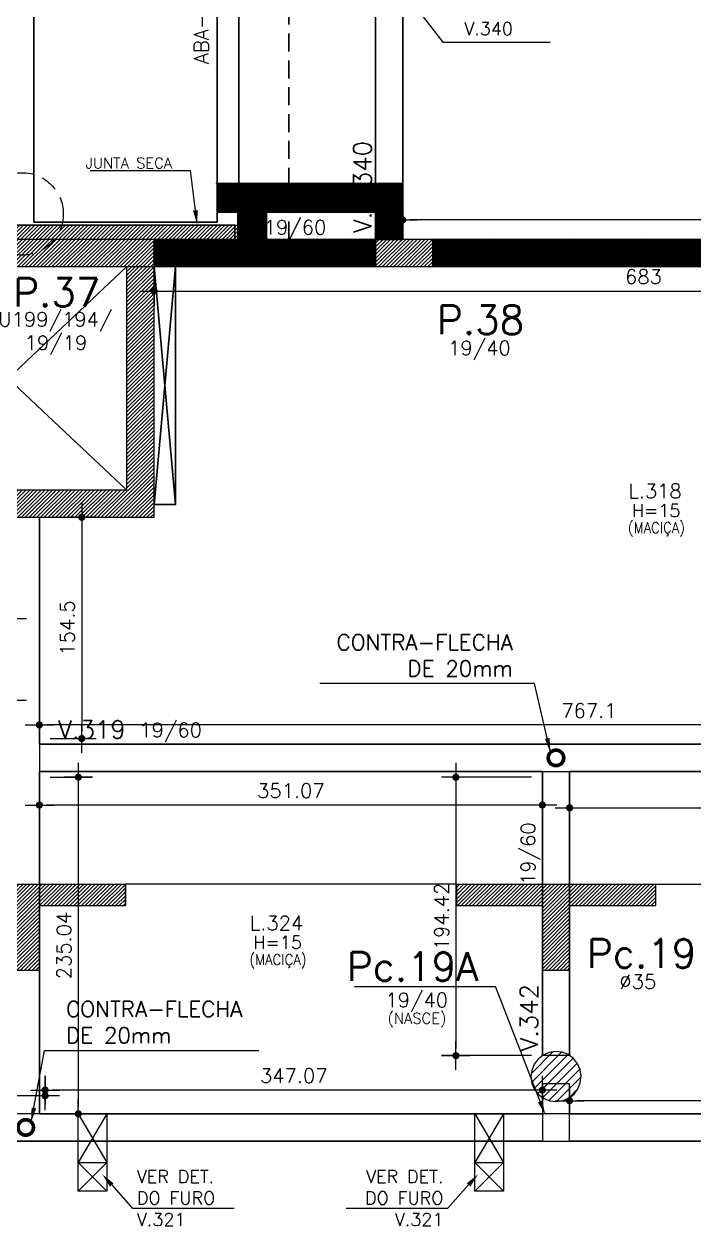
# Model space of a CAD drawing. Header units: inches. Extents: x 0 to 5940, y 0 to 4205.
# Drawn here: x 2928 to 3396, y 1115 to 1955 of the extents above; entities that cross this region are included whole.
import ezdxf

# ---------------------------------------------------------------- set-up
doc = ezdxf.new("R2010")
doc.units = ezdxf.units.IN
doc.header["$LTSCALE"] = 50
doc.header["$MEASUREMENT"] = 0
doc.linetypes.add('HIDDEN', pattern=[0.375, 0.25, -0.125])
doc.layers.get('0').update_dxf_attribs({"color": 1})
for name, color, linetype in [('___HIDRAULICA', 30, 'Continuous'), ('CONTRA-FLECHA', 152, 'Continuous'), ('CORTE-FORMA', 1, 'Continuous'), ('COTA', 6, 'Continuous'), ('FO-HACHURA_PILAR-CONT', 252, 'Continuous'), ('FO-HACHURA_PILAR-MORRE', 252, 'Continuous'), ('FO-TEXTO-LAJES', 152, 'Continuous'), ('FO-TEXTO-VIGAS', 3, 'Continuous'), ('P-C', 1, 'Continuous'), ('P-M', 7, 'Continuous'), ('P-N', 5, 'Continuous'), ('PAREDE', 191, 'Continuous'), ('SETAS', 8, 'Continuous'), ('TEXTO', 3, 'Continuous')]:
    doc.layers.add(name, color=color, linetype=linetype)
for name, color, linetype, lineweight in [('FO-Textos dos pilares', 3, 'Continuous', 20), ('FO-Vigas', 2, 'Continuous', 30), ('SEM LAJE', 8, 'Continuous', 30)]:
    doc.layers.add(name, color=color, linetype=linetype, lineweight=lineweight)
doc.styles.add('ROMANS', font='romans.shx')
doc.dimstyles.new('COTA_50', dxfattribs={"dimscale": 5, "dimtxt": 2, "dimasz": 1, "dimexe": 2, "dimexo": 1.5, "dimgap": 1, "dimtad": 1, "dimzin": 12, "dimdsep": 46, "dimtxsty": 'ROMANS', "dimblk1": 'COTA', "dimblk2": 'COTA', "dimsah": 1, "dimcen": -4, "dimdle": 1.5, "dimclrd": 6, "dimclre": 6, "dimclrt": 3, "dimadec": 0, "dimazin": 0, "dimtfac": 1, "dimtofl": 0, "dimtmove": 0, "dimatfit": 3, "dimldrblk": 'COTA', "dimfxl": 1, "dimtolj": 1, "dimtzin": 12, "dimarcsym": 0})
doc.dimstyles.new('NOTA', dxfattribs={"dimscale": 5, "dimtxt": 2, "dimasz": 2, "dimexe": 1.5, "dimexo": 2, "dimgap": 1, "dimtad": 1, "dimdec": 1, "dimzin": 12, "dimdsep": 46, "dimtxsty": 'ROMANS', "dimcen": 0.09, "dimclrd": 8, "dimclre": 8, "dimclrt": 3, "dimadec": 0, "dimazin": 0, "dimtfac": 1, "dimtdec": 1, "dimtofl": 0, "dimtmove": 0, "dimatfit": 3, "dimfxl": 1, "dimtolj": 1, "dimtzin": 12, "dimarcsym": 0})
pattern_1 = [(45, (-10708.8234, 9121.8574), (-1.32582521, 1.32582521), [])]

# ---------------------------------------------------------------- blocks, each defined once
blk = doc.blocks.new('COTA')
at = {"layer": 'COTA'}
for p, q in [((0, -2), (0, 2)), ((2, 0), (-2, 0))]:
    blk.add_line(p, q, dxfattribs=at)
at = {"layer": 'COTA', "const_width": 0.5}
blk.add_lwpolyline([(-0.25, 0, 1), (0.25, 0, 1)], format="xyb", close=True, dxfattribs=at)
blk = doc.blocks.new('*D392')
at = {"color": 6, "lineweight": -2, "transparency": 16777216}
for p, q in [((3019.02, 1777.71), (3019.02, 1758.14)), ((3702.02, 1777.71), (3702.02, 1758.14)), ((3024.02, 1768.14), (3697.02, 1768.14))]:
    blk.add_line(p, q, dxfattribs=at)
at = {"layer": 'Defpoints', "color": 0, "transparency": 16777216}
for p in [(3019.02, 1785.21), (3702.02, 1785.21), (3702.02, 1768.14)]:
    blk.add_point(p, dxfattribs=at)
at = {"color": 6, "lineweight": -2, "transparency": 16777216, "xscale": 5, "yscale": 5, "zscale": 5, "rotation": 180}
blk.add_blockref('COTA', (3019.02, 1768.14), dxfattribs=at)
at = {"color": 6, "lineweight": -2, "transparency": 16777216, "xscale": 5, "yscale": 5, "zscale": 5}
blk.add_blockref('COTA', (3702.02, 1768.14), dxfattribs=at)
at = {"color": 3, "transparency": 16777216, "insert": (3360.52, 1778.14), "char_height": 10, "attachment_point": 5, "style": 'ROMANS'}
blk.add_mtext('\\A1;683', dxfattribs=at)
blk = doc.blocks.new('*D394')
at = {"color": 6, "lineweight": -2, "transparency": 16777216}
for p, q in [((3192.52, 1811.71), (3192.52, 1827.95)), ((3898.49, 1811.71), (3898.49, 1827.95)), ((3893.49, 1817.95), (3197.52, 1817.95))]:
    blk.add_line(p, q, dxfattribs=at)
at = {"layer": 'Defpoints', "color": 0, "transparency": 16777216}
for p in [(3192.52, 1817.95), (3192.52, 1804.21), (3898.49, 1804.21)]:
    blk.add_point(p, dxfattribs=at)
at = {"color": 6, "lineweight": -2, "transparency": 16777216, "xscale": 5, "yscale": 5, "zscale": 5, "rotation": 180}
blk.add_blockref('COTA', (3192.52, 1817.95), dxfattribs=at)
at = {"color": 6, "lineweight": -2, "transparency": 16777216, "xscale": 5, "yscale": 5, "zscale": 5}
blk.add_blockref('COTA', (3898.49, 1817.95), dxfattribs=at)
at = {"color": 3, "transparency": 16777216, "insert": (3545.51, 1827.95), "char_height": 10, "attachment_point": 5, "style": 'ROMANS'}
blk.add_mtext('\\A1;705.97', dxfattribs=at)
blk = doc.blocks.new('*D404')
at = {"color": 6, "lineweight": -2, "transparency": 16777216}
for p, q in [((2598.97, 1497.71), (2598.97, 1472.29)), ((2919.92, 1497.71), (2919.92, 1472.29)), ((2603.97, 1482.29), (2914.92, 1482.29))]:
    blk.add_line(p, q, dxfattribs=at)
at = {"layer": 'Defpoints', "color": 0, "transparency": 16777216}
for p in [(2598.97, 1505.21), (2919.92, 1505.21), (2919.92, 1482.29)]:
    blk.add_point(p, dxfattribs=at)
at = {"color": 6, "lineweight": -2, "transparency": 16777216, "xscale": 5, "yscale": 5, "zscale": 5, "rotation": 180}
blk.add_blockref('COTA', (2598.97, 1482.29), dxfattribs=at)
at = {"color": 6, "lineweight": -2, "transparency": 16777216, "xscale": 5, "yscale": 5, "zscale": 5}
blk.add_blockref('COTA', (2919.92, 1482.29), dxfattribs=at)
at = {"color": 3, "transparency": 16777216, "insert": (2759.45, 1492.29), "char_height": 10, "attachment_point": 5, "style": 'ROMANS'}
blk.add_mtext('\\A1;320.95', dxfattribs=at)
blk = doc.blocks.new('*D405')
at = {"color": 6, "lineweight": -2, "transparency": 16777216}
for p, q in [((1968.99, 1531.71), (1968.99, 1549.36)), ((2919.92, 1531.71), (2919.92, 1549.36)), ((1973.99, 1539.36), (2914.92, 1539.36))]:
    blk.add_line(p, q, dxfattribs=at)
at = {"layer": 'Defpoints', "color": 0, "transparency": 16777216}
for p in [(2919.92, 1539.36), (1968.99, 1524.21), (2919.92, 1524.21)]:
    blk.add_point(p, dxfattribs=at)
at = {"color": 6, "lineweight": -2, "transparency": 16777216, "xscale": 5, "yscale": 5, "zscale": 5, "rotation": 180}
blk.add_blockref('COTA', (1968.99, 1539.36), dxfattribs=at)
at = {"color": 6, "lineweight": -2, "transparency": 16777216, "xscale": 5, "yscale": 5, "zscale": 5}
blk.add_blockref('COTA', (2919.92, 1539.36), dxfattribs=at)
at = {"color": 3, "transparency": 16777216, "insert": (2444.46, 1549.36), "char_height": 10, "attachment_point": 5, "style": 'ROMANS'}
blk.add_mtext('\\A1;950.93', dxfattribs=at)
blk = doc.blocks.new('*D406')
at = {"color": 6, "lineweight": -2, "transparency": 16777216}
for p, q in [((2938.92, 1425.21), (2938.92, 1399.28)), ((3289.99, 1425.21), (3289.99, 1399.28)), ((3284.99, 1409.28), (2943.92, 1409.28))]:
    blk.add_line(p, q, dxfattribs=at)
at = {"layer": 'Defpoints', "color": 0, "transparency": 16777216}
for p in [(2938.92, 1432.71), (3289.99, 1432.71), (2938.92, 1409.28)]:
    blk.add_point(p, dxfattribs=at)
at = {"color": 6, "lineweight": -2, "transparency": 16777216, "xscale": 5, "yscale": 5, "zscale": 5, "rotation": 180}
blk.add_blockref('COTA', (2938.92, 1409.28), dxfattribs=at)
at = {"color": 6, "lineweight": -2, "transparency": 16777216, "xscale": 5, "yscale": 5, "zscale": 5}
blk.add_blockref('COTA', (3289.99, 1409.28), dxfattribs=at)
at = {"color": 3, "transparency": 16777216, "insert": (3114.46, 1419.28), "char_height": 10, "attachment_point": 5, "style": 'ROMANS'}
blk.add_mtext('\\A1;351.07', dxfattribs=at)
blk = doc.blocks.new('*D407')
at = {"color": 6, "lineweight": -2, "transparency": 16777216}
for p, q in [((3308.99, 1425.21), (3308.99, 1397.38)), ((3706.02, 1425.21), (3706.02, 1397.38)), ((3313.99, 1407.38), (3701.02, 1407.38))]:
    blk.add_line(p, q, dxfattribs=at)
at = {"layer": 'Defpoints', "color": 0, "transparency": 16777216}
for p in [(3308.99, 1432.71), (3706.02, 1432.71), (3706.02, 1407.38)]:
    blk.add_point(p, dxfattribs=at)
at = {"color": 6, "lineweight": -2, "transparency": 16777216, "xscale": 5, "yscale": 5, "zscale": 5, "rotation": 180}
blk.add_blockref('COTA', (3308.99, 1407.38), dxfattribs=at)
at = {"color": 6, "lineweight": -2, "transparency": 16777216, "xscale": 5, "yscale": 5, "zscale": 5}
blk.add_blockref('COTA', (3706.02, 1407.38), dxfattribs=at)
at = {"color": 3, "transparency": 16777216, "insert": (3507.51, 1417.38), "char_height": 10, "attachment_point": 5, "style": 'ROMANS'}
blk.add_mtext('\\A1;397.03', dxfattribs=at)
blk = doc.blocks.new('*D408')
at = {"color": 6, "lineweight": -2, "transparency": 16777216}
for p, q in [((2938.92, 1459.21), (2938.92, 1475.21)), ((3706.02, 1459.21), (3706.02, 1475.21)), ((3701.02, 1465.21), (2943.92, 1465.21))]:
    blk.add_line(p, q, dxfattribs=at)
at = {"layer": 'Defpoints', "color": 0, "transparency": 16777216}
for p in [(2938.92, 1465.21), (2938.92, 1451.71), (3706.02, 1451.71)]:
    blk.add_point(p, dxfattribs=at)
at = {"color": 6, "lineweight": -2, "transparency": 16777216, "xscale": 5, "yscale": 5, "zscale": 5, "rotation": 180}
blk.add_blockref('COTA', (2938.92, 1465.21), dxfattribs=at)
at = {"color": 6, "lineweight": -2, "transparency": 16777216, "xscale": 5, "yscale": 5, "zscale": 5}
blk.add_blockref('COTA', (3706.02, 1465.21), dxfattribs=at)
at = {"color": 3, "transparency": 16777216, "insert": (3322.47, 1475.21), "char_height": 10, "attachment_point": 5, "style": 'ROMANS'}
blk.add_mtext('\\A1;767.1', dxfattribs=at)
blk = doc.blocks.new('*D412')
at = {"color": 6, "lineweight": -2, "transparency": 16777216}
for p, q in [((3308.99, 1201.17), (3308.99, 1212.85)), ((3706.02, 1201.17), (3706.02, 1212.85)), ((3701.02, 1202.85), (3313.99, 1202.85))]:
    blk.add_line(p, q, dxfattribs=at)
at = {"layer": 'Defpoints', "color": 0, "transparency": 16777216}
for p in [(3308.99, 1202.85), (3308.99, 1193.67), (3706.02, 1193.67)]:
    blk.add_point(p, dxfattribs=at)
at = {"color": 6, "lineweight": -2, "transparency": 16777216, "xscale": 5, "yscale": 5, "zscale": 5, "rotation": 180}
blk.add_blockref('COTA', (3308.99, 1202.85), dxfattribs=at)
at = {"color": 6, "lineweight": -2, "transparency": 16777216, "xscale": 5, "yscale": 5, "zscale": 5}
blk.add_blockref('COTA', (3706.02, 1202.85), dxfattribs=at)
at = {"color": 3, "transparency": 16777216, "insert": (3507.51, 1212.85), "char_height": 10, "attachment_point": 5, "style": 'ROMANS'}
blk.add_mtext('\\A1;397.03', dxfattribs=at)
blk = doc.blocks.new('*D413')
at = {"color": 6, "lineweight": -2, "transparency": 16777216}
for p, q in [((2942.92, 1201.17), (2942.92, 1220.27)), ((3289.99, 1201.17), (3289.99, 1220.27)), ((3284.99, 1210.27), (2947.92, 1210.27))]:
    blk.add_line(p, q, dxfattribs=at)
at = {"layer": 'Defpoints', "color": 0, "transparency": 16777216}
for p in [(2942.92, 1210.27), (2942.92, 1193.67), (3289.99, 1193.67)]:
    blk.add_point(p, dxfattribs=at)
at = {"color": 6, "lineweight": -2, "transparency": 16777216, "xscale": 5, "yscale": 5, "zscale": 5, "rotation": 180}
blk.add_blockref('COTA', (2942.92, 1210.27), dxfattribs=at)
at = {"color": 6, "lineweight": -2, "transparency": 16777216, "xscale": 5, "yscale": 5, "zscale": 5}
blk.add_blockref('COTA', (3289.99, 1210.27), dxfattribs=at)
at = {"color": 3, "transparency": 16777216, "insert": (3116.46, 1220.27), "char_height": 10, "attachment_point": 5, "style": 'ROMANS'}
blk.add_mtext('\\A1;347.07', dxfattribs=at)
blk = doc.blocks.new('*D414')
at = {"color": 6, "lineweight": -2, "transparency": 16777216}
for p, q in [((2598.97, 1201.17), (2598.97, 1216.3)), ((2942.92, 1207.77), (2942.92, 1216.3)), ((2937.92, 1206.3), (2603.97, 1206.3))]:
    blk.add_line(p, q, dxfattribs=at)
at = {"layer": 'Defpoints', "color": 0, "transparency": 16777216}
for p in [(2598.97, 1206.3), (2942.92, 1200.27), (2598.97, 1193.67)]:
    blk.add_point(p, dxfattribs=at)
at = {"color": 6, "lineweight": -2, "transparency": 16777216, "xscale": 5, "yscale": 5, "zscale": 5, "rotation": 180}
blk.add_blockref('COTA', (2598.97, 1206.3), dxfattribs=at)
at = {"color": 6, "lineweight": -2, "transparency": 16777216, "xscale": 5, "yscale": 5, "zscale": 5}
blk.add_blockref('COTA', (2942.92, 1206.3), dxfattribs=at)
at = {"color": 3, "transparency": 16777216, "insert": (2770.95, 1216.3), "char_height": 10, "attachment_point": 5, "style": 'ROMANS'}
blk.add_mtext('\\A1;343.95', dxfattribs=at)
blk = doc.blocks.new('*D454')
at = {"color": 6, "lineweight": -2, "transparency": 16777216}
for p, q in [((2946.42, 1428.71), (2976.11, 1428.71)), ((2966.11, 1423.71), (2966.11, 1198.67)), ((2946.42, 1193.67), (2976.11, 1193.67))]:
    blk.add_line(p, q, dxfattribs=at)
at = {"layer": 'Defpoints', "color": 0, "transparency": 16777216}
for p in [(2938.92, 1428.71), (2938.92, 1193.67), (2966.11, 1193.67)]:
    blk.add_point(p, dxfattribs=at)
at = {"color": 6, "lineweight": -2, "transparency": 16777216, "xscale": 5, "yscale": 5, "zscale": 5}
for p, rotation in [((2966.11, 1428.71), 90), ((2966.11, 1193.67), 270)]:
    blk.add_blockref('COTA', p, dxfattribs=dict(at, rotation=rotation))
at = {"color": 3, "transparency": 16777216, "insert": (2956.11, 1311.19), "char_height": 10, "attachment_point": 5, "rotation": 90, "style": 'ROMANS'}
blk.add_mtext('\\A1;235.04', dxfattribs=at)
blk = doc.blocks.new('*D455')
at = {"color": 6, "lineweight": -2, "transparency": 16777216}
for p, q in [((2946.42, 1610.21), (2978.47, 1610.21)), ((2968.47, 1605.21), (2968.47, 1460.71)), ((2946.42, 1455.71), (2978.47, 1455.71))]:
    blk.add_line(p, q, dxfattribs=at)
at = {"layer": 'Defpoints', "color": 0, "transparency": 16777216}
for p in [(2938.92, 1610.21), (2938.92, 1455.71), (2968.47, 1455.71)]:
    blk.add_point(p, dxfattribs=at)
at = {"color": 6, "lineweight": -2, "transparency": 16777216, "xscale": 5, "yscale": 5, "zscale": 5}
for p, rotation in [((2968.47, 1610.21), 90), ((2968.47, 1455.71), 270)]:
    blk.add_blockref('COTA', p, dxfattribs=dict(at, rotation=rotation))
at = {"color": 3, "transparency": 16777216, "insert": (2958.47, 1532.96), "char_height": 10, "attachment_point": 5, "rotation": 90, "style": 'ROMANS'}
blk.add_mtext('\\A1;154.5', dxfattribs=at)
blk = doc.blocks.new('*D458')
at = {"color": 6, "lineweight": -2, "transparency": 16777216}
for p, q in [((3282.49, 1428.71), (3219.64, 1428.71)), ((3229.64, 1423.71), (3229.64, 1239.29)), ((3282.49, 1234.29), (3219.64, 1234.29))]:
    blk.add_line(p, q, dxfattribs=at)
at = {"layer": 'Defpoints', "color": 0, "transparency": 16777216}
for p in [(3289.99, 1428.71), (3229.64, 1234.29), (3289.99, 1234.29)]:
    blk.add_point(p, dxfattribs=at)
at = {"color": 6, "lineweight": -2, "transparency": 16777216, "xscale": 5, "yscale": 5, "zscale": 5}
for p, rotation in [((3229.64, 1428.71), 90), ((3229.64, 1234.29), 270)]:
    blk.add_blockref('COTA', p, dxfattribs=dict(at, rotation=rotation))
at = {"color": 3, "transparency": 16777216, "insert": (3219.64, 1331.5), "char_height": 10, "attachment_point": 5, "rotation": 90, "style": 'ROMANS'}
blk.add_mtext('\\A1;194.42', dxfattribs=at)

msp = doc.modelspace()

# ---------------------------------------------------------------- hatches: boundary and pattern name
at = {"layer": 'CORTE-FORMA'}
h = msp.add_hatch(dxfattribs=at)
h.set_pattern_fill('ANSI31', color=70, scale=15)
h.set_pattern_definition(pattern_1)
h.paths.add_polyline_path([(2938.924, 1294.082), (2938.924, 1339.082), (2998.924, 1339.082), (2998.924, 1354.082), (2859.924, 1354.082), (2859.924, 1339.082), (2919.924, 1339.082), (2919.924, 1294.082)])
h = msp.add_hatch(dxfattribs=at)
h.set_pattern_fill('ANSI31', color=70, scale=15)
h.set_pattern_definition(pattern_1)
h.paths.add_polyline_path([(3289.99, 1294.082), (3308.99, 1294.082), (3308.99, 1339.082), (3368.99, 1339.082), (3368.99, 1354.082), (3229.99, 1354.082), (3229.99, 1339.082), (3289.99, 1339.082)])
at = {"layer": 'FO-HACHURA_PILAR-CONT'}
h = msp.add_hatch(dxfattribs=at)
h.set_pattern_fill('ANSI31', color=256, scale=15)
h.set_pattern_definition(pattern_1)
h.paths.add_polyline_path([(2820.024, 1804.207), (2820.024, 1785.207), (3000.024, 1785.207), (3000.024, 1629.207), (2820.024, 1629.207), (2820.024, 1610.207), (3019.024, 1610.207), (3019.024, 1804.207)])
h = msp.add_hatch(dxfattribs=at)
h.set_pattern_fill('ANSI31', color=256, scale=15)
h.set_pattern_definition(pattern_1)
h.paths.add_polyline_path([(3173.524, 1804.207), (3173.524, 1794.707), (3173.524, 1785.207), (3193.524, 1785.207), (3213.524, 1785.207), (3213.524, 1794.707), (3213.524, 1804.207), (3193.524, 1804.207)])
at = {"layer": 'FO-HACHURA_PILAR-MORRE'}
h = msp.add_hatch(dxfattribs=at)
h.set_pattern_fill('ANSI31', color=256, scale=35)
h.set_pattern_definition([(45, (-10928.0438, 9136.8574), (-3.0935922, 3.0935922), [])])
h.paths.add_polyline_path([(3282.026, 1219.463), (3282.686, 1214.942), (3284.493, 1210.746), (3287.324, 1207.161), (3290.987, 1204.431), (3295.232, 1202.742), (3299.769, 1202.209), (3304.289, 1202.868), (3308.485, 1204.675), (3312.07, 1207.507), (3314.801, 1211.169), (3316.49, 1215.414), (3317.023, 1219.951), (3316.363, 1224.472), (3314.556, 1228.668), (3311.725, 1232.253), (3308.062, 1234.983), (3303.817, 1236.672), (3299.28, 1237.205), (3294.76, 1236.546), (3290.564, 1234.739), (3286.978, 1231.907), (3284.248, 1228.244), (3282.559, 1224)])
at = {"layer": 'PAREDE', "linetype": 'Continuous', "lineweight": 50}
h = msp.add_hatch(dxfattribs=at)
h.set_pattern_fill('ANSI31', color=256, scale=15)
h.set_pattern_definition([(45, (-10870.5737, 9056.4713), (-1.32582521, 1.32582521), [])])
h.paths.add_polyline_path([(3192.524, 1843.172), (3063.024, 1843.172), (3063.024, 1823.172), (3077.455, 1823.172), (3077.455, 1804.207), (3097.455, 1804.207), (3097.455, 1823.172), (3173.524, 1823.172), (3173.524, 1804.207), (3192.524, 1804.207)])
at = {"layer": 'PAREDE'}
h = msp.add_hatch(dxfattribs=at)
h.set_pattern_fill('ANSI31', color=256, scale=15)
h.paths.add_polyline_path([(2378.491, 1814.207), (1566.024, 1814.207), (1566.024, 1804.207), (1586.024, 1804.207), (1609.991, 1804.207), (1633.991, 1804.207), (1939.474, 1804.207), (1959.474, 1804.207), (1979.474, 1804.207), (2368.024, 1804.207), (2380.524, 1804.207), (2380.524, 1814.207)])
h.paths.add_polyline_path([(2927.525, 1814.207), (2397.491, 1814.207), (2395.524, 1814.207), (2395.524, 1804.207), (2408.024, 1804.207), (2820.024, 1804.207), (2927.525, 1804.207)])
h.paths.add_polyline_path([(3077.455, 1814.207), (2927.525, 1814.207), (2927.525, 1804.207), (3019.024, 1804.207), (3077.455, 1804.207)])
h.paths.add_polyline_path([(2395.524, 1814.207), (2380.524, 1814.207), (2380.524, 1804.207), (2388.024, 1804.207), (2395.524, 1804.207)])
at = {"layer": 'PAREDE', "linetype": 'Continuous', "lineweight": 50}
h = msp.add_hatch(dxfattribs=at)
h.set_pattern_fill('ANSI31', color=256, scale=15)
h.set_pattern_definition(pattern_1)
h.paths.add_polyline_path([(3019.024, 1804.207), (3019.024, 1785.207), (3173.524, 1785.207), (3173.524, 1804.207)])
h = msp.add_hatch(dxfattribs=at)
h.set_pattern_fill('ANSI31', color=256, scale=15)
h.set_pattern_definition(pattern_1)
h.paths.add_polyline_path([(3213.524, 1804.207), (3213.524, 1785.207), (3683.024, 1785.207), (3683.024, 1804.207)])

# ---------------------------------------------------------------- linework, layer by layer
for points in [[(1633.991, 1785.207), (3898.491, 1785.207), (3898.491, 1804.207), (1633.991, 1804.207)], [(2919.924, 1610.207), (2938.924, 1610.207), (2938.924, 1193.67), (2919.924, 1193.67)], [(2938.924, 1432.707), (3706.024, 1432.707), (3706.024, 1451.707), (2938.924, 1451.707)], [(3308.99, 1234.291), (3289.99, 1234.291), (3289.99, 1432.707), (3308.99, 1432.707)], [(1605.024, 1174.67), (3885.491, 1174.67), (3885.491, 1193.67), (1605.024, 1193.67)]]:
    msp.add_lwpolyline(points, close=True)
at = {"layer": '___HIDRAULICA'}
for p, q in [((2965.955, 1193.67), (2985.955, 1193.67)), ((2965.955, 1159.707), (2965.955, 1193.67)), ((2985.955, 1193.67), (2985.955, 1159.707)), ((3242.954, 1193.67), (3262.954, 1193.67)), ((3242.954, 1159.707), (3242.954, 1193.67)), ((3262.954, 1193.67), (3262.954, 1159.707)), ((2965.955, 1159.707), (2985.955, 1159.707)), ((2965.955, 1139.707), (2965.955, 1159.707)), ((2985.955, 1159.707), (2985.955, 1139.707)), ((3242.954, 1139.707), (3242.954, 1159.707)), ((3242.954, 1159.707), (3262.954, 1159.707)), ((3262.954, 1159.707), (3262.954, 1139.707)), ((2985.955, 1139.707), (2965.955, 1139.707)), ((3262.954, 1139.707), (3242.954, 1139.707))]:
    msp.add_line(p, q, dxfattribs=at)
at = {"layer": '___HIDRAULICA', "color": 252}
for p, q in [((2965.955, 1193.67), (2985.955, 1159.707)), ((2985.955, 1193.67), (2965.955, 1159.707)), ((3242.954, 1193.67), (3262.954, 1159.707)), ((3262.954, 1193.67), (3242.954, 1159.707)), ((2965.955, 1159.707), (2985.955, 1139.707)), ((2985.955, 1159.707), (2965.955, 1139.707)), ((3242.954, 1159.707), (3262.954, 1139.707)), ((3262.954, 1159.707), (3242.954, 1139.707))]:
    msp.add_line(p, q, dxfattribs=at)
at = {"layer": 'CONTRA-FLECHA', "linetype": 'Continuous', "const_width": 2.56}
for points in [[(3295.672, 1438.389, 1), (3303.309, 1446.025, 1)], [(2925.606, 1180.352, 1), (2933.243, 1187.988, 1)]]:
    msp.add_lwpolyline(points, format="xyb", close=True, dxfattribs=at)
at = {"layer": 'CORTE-FORMA'}
for p, q in [((2859.924, 1354.082), (2998.924, 1354.082)), ((3229.99, 1354.082), (3368.99, 1354.082)), ((2938.924, 1339.082), (2998.924, 1339.082)), ((2938.924, 1294.082), (2938.924, 1339.082)), ((3229.99, 1339.082), (3289.99, 1339.082)), ((3289.99, 1294.082), (3289.99, 1339.082)), ((3308.99, 1339.082), (3368.99, 1339.082)), ((3308.99, 1294.082), (3308.99, 1339.082)), ((2919.924, 1294.082), (2938.924, 1294.082)), ((3289.99, 1294.082), (3308.99, 1294.082))]:
    msp.add_line(p, q, dxfattribs=at)
at = {"layer": 'CORTE-FORMA', "color": 8}
for p, q in [((3229.99, 1354.082), (2998.924, 1354.082)), ((3368.99, 1354.082), (3646.024, 1354.082))]:
    msp.add_line(p, q, dxfattribs=at)
at = {"layer": 'CORTE-FORMA', "color": 70}
for p, q in [((3229.99, 1354.082), (3229.99, 1339.082)), ((3368.99, 1354.082), (3368.99, 1339.082))]:
    msp.add_line(p, q, dxfattribs=at)
at = {"layer": 'COTA', "color": 8}
for p, q in [((2974.287, 1852.295), (3044.358, 1852.295)), ((3047.8, 1824.534), (3044.358, 1852.295)), ((3158.751, 1282.685), (3257.228, 1282.685)), ((3288.425, 1202.276), (3257.228, 1282.685))]:
    msp.add_line(p, q, dxfattribs=at)
for points in [[(3049.454, 1824.739), (3049.031, 1814.61), (3046.146, 1824.329)], [(3286.872, 1201.673), (3292.043, 1192.953), (3289.979, 1202.879)]]:
    msp.add_solid(points, dxfattribs=at)
at = {"layer": 'FO-Vigas'}
for p, q in [((3173.524, 1804.207), (3173.524, 3745.189)), ((3063.024, 1816.207), (3063.024, 3741.94)), ((3078.024, 1843.172), (3078.024, 3742.166)), ((2935.025, 1816.207), (2935.025, 3113.957)), ((3192.524, 1804.207), (3192.524, 2091.207)), ((3192.524, 1843.172), (3063.024, 1843.172)), ((3063.024, 1823.172), (3063.024, 1843.172)), ((3063.024, 1823.172), (3077.455, 1823.172)), ((3077.455, 1823.172), (3077.455, 1804.207)), ((3097.455, 1823.172), (3173.524, 1823.172)), ((3097.455, 1804.207), (3097.455, 1823.172)), ((2397.491, 1814.207), (3075.455, 1814.207)), ((3063.024, 1816.207), (2935.025, 1816.207)), ((3075.455, 1814.207), (3075.455, 1804.207)), ((3077.455, 1804.207), (3173.524, 1804.207)), ((3213.524, 1804.207), (3683.024, 1804.207)), ((3019.024, 1785.207), (3097.024, 1785.207)), ((3097.024, 1785.207), (3173.524, 1785.207)), ((3213.524, 1785.207), (3683.024, 1785.207)), ((2938.924, 1451.707), (2938.924, 1610.207)), ((2938.924, 1451.707), (3706.024, 1451.707)), ((2938.924, 1432.707), (3289.99, 1432.707)), ((2938.924, 1193.67), (2938.924, 1432.707)), ((3289.99, 1432.707), (3289.99, 1234.286)), ((3308.99, 1432.707), (3308.99, 1234.291)), ((3308.99, 1432.707), (3706.024, 1432.707)), ((2998.924, 1339.082), (2998.924, 1354.082)), ((3289.99, 1193.67), (2938.924, 1193.67)), ((3706.024, 1193.67), (3308.99, 1193.67)), ((3289.99, 1174.67), (2598.974, 1174.67)), ((3706.024, 1174.67), (3308.99, 1174.67))]:
    msp.add_line(p, q, dxfattribs=at)
at = {"layer": 'FO-Vigas', "linetype": 'HIDDEN'}
for p, q in [((3113.024, 1804.207), (3113.024, 3742.505)), ((3019.024, 1804.207), (3077.455, 1804.207))]:
    msp.add_line(p, q, dxfattribs=at)
at = {"layer": 'FO-Vigas', "flags": 128}
msp.add_lwpolyline([(3034.024, 1785.207), (3034.024, 1619.207), (3019.024, 1619.207)], dxfattribs=at)
at = {"layer": 'P-C'}
for p, q in [((3019.024, 1804.207), (2820.024, 1804.207)), ((3019.024, 1610.207), (3019.024, 1804.207)), ((2820.024, 1785.207), (3000.024, 1785.207)), ((3000.024, 1629.207), (3000.024, 1785.207)), ((3000.024, 1629.207), (2820.024, 1629.207)), ((2820.024, 1610.207), (3019.024, 1610.207))]:
    msp.add_line(p, q, dxfattribs=at)
msp.add_lwpolyline([(3173.524, 1804.207), (3173.524, 1794.707), (3173.524, 1785.207), (3193.524, 1785.207), (3213.524, 1785.207), (3213.524, 1794.707), (3213.524, 1804.207), (3193.524, 1804.207), (3173.524, 1804.207)], close=True, dxfattribs=at)
at = {"layer": 'P-M'}
msp.add_lwpolyline([(3299.769, 1202.209), (3304.289, 1202.868), (3308.485, 1204.675), (3312.07, 1207.507), (3314.801, 1211.169), (3316.49, 1215.414), (3317.023, 1219.951), (3316.363, 1224.472), (3314.556, 1228.668), (3311.725, 1232.253), (3308.062, 1234.983), (3303.817, 1236.672), (3299.28, 1237.205), (3294.76, 1236.546), (3290.564, 1234.739), (3286.978, 1231.907), (3284.248, 1228.244), (3282.559, 1224), (3282.026, 1219.463), (3282.686, 1214.942), (3284.493, 1210.746), (3287.324, 1207.161), (3290.987, 1204.431), (3295.232, 1202.742), (3299.769, 1202.209)], close=True, dxfattribs=at)
at = {"layer": 'P-N'}
msp.add_lwpolyline([(3308.99, 1214.67), (3299.49, 1214.67), (3289.99, 1214.67), (3289.99, 1194.67), (3289.99, 1174.67), (3299.49, 1174.67), (3308.99, 1174.67), (3308.99, 1194.67), (3308.99, 1214.67)], close=True, dxfattribs=at)
at = {"layer": 'PAREDE'}
for p, q in [((3192.524, 1804.207), (3192.524, 1843.172)), ((3173.524, 1823.172), (3173.524, 1804.207)), ((3075.455, 1814.207), (3077.455, 1814.207)), ((3019.024, 1804.207), (3173.524, 1804.207)), ((3019.024, 1785.207), (3019.024, 1804.207)), ((3173.524, 1804.207), (3173.524, 1785.207)), ((3173.524, 1804.207), (3192.524, 1804.207)), ((3213.524, 1785.207), (3213.524, 1804.207)), ((3213.524, 1804.207), (3683.024, 1804.207)), ((3173.524, 1785.207), (3019.024, 1785.207)), ((3683.024, 1785.207), (3213.524, 1785.207))]:
    msp.add_line(p, q, dxfattribs=at)
at = {"layer": 'SEM LAJE'}
for p, q in [((3000.024, 1785.207), (2834.024, 1629.207)), ((3000.024, 1629.207), (2834.024, 1785.207)), ((3034.024, 1785.207), (3019.024, 1619.207)), ((3034.024, 1619.207), (3019.024, 1785.207))]:
    msp.add_line(p, q, dxfattribs=at)
at = {"layer": 'SETAS'}
for p, q in [((2989.406, 1144.021), (3003.994, 1127.569)), ((3238.481, 1144.021), (3223.893, 1127.569)), ((3074.906, 1127.569), (3003.994, 1127.569)), ((3223.893, 1127.569), (3152.981, 1127.569))]:
    msp.add_line(p, q, dxfattribs=at)
for points in [[(2990.653, 1145.127), (2982.771, 1151.504), (2988.159, 1142.916)], [(3237.234, 1145.127), (3245.115, 1151.504), (3239.728, 1142.916)]]:
    msp.add_solid(points, dxfattribs=at)
at = {"layer": 'TEXTO', "color": 210, "linetype": 'HIDDEN'}
msp.add_circle((2926.834, 1822.032), 28.791, dxfattribs=at)

# ---------------------------------------------------------------- texts
at = {"color": 3, "char_height": 9, "style": 'ROMANS'}
for s, insert, attachment_point in [('{\\C4;VER DET. \\PDO FURO\\PV.340}', (3235.511, 1966.367), 4), ('{\\C4;VER DET. \\PDO FURO\\PV.321}', (3006.942, 1134.873), 4), ('{\\C4;VER DET. \\PDO FURO\\PV.321}', (3220.945, 1134.873), 6)]:
    msp.add_mtext(s, dxfattribs=dict(at, insert=insert, attachment_point=attachment_point))
at = {"layer": 'CONTRA-FLECHA', "char_height": 11, "style": 'ROMANS'}
for insert, attachment_point in [((3269.402, 1513.765), 6), ((2957.576, 1257.637), 4)]:
    msp.add_mtext('{\\Fromans.shx;CONTRA-FLECHA\\PDE 20mm}', dxfattribs=dict(at, insert=insert, attachment_point=attachment_point))
at = {"layer": 'FO-TEXTO-LAJES', "style": 'ROMANS'}
for s, p in [('L.318', (3349.99, 1623.519)), ('L.324', (3085.827, 1321.951))]:
    msp.add_text(s, height=10, dxfattribs=at).set_placement(p)
at = {"layer": 'FO-TEXTO-LAJES', "color": 3, "style": 'ROMANS'}
for p in [(3352.418, 1610.437), (3088.254, 1308.87)]:
    msp.add_text('H=15', height=9, dxfattribs=at).set_placement(p)
at = {"layer": 'FO-TEXTO-LAJES', "color": 4, "style": 'ROMANS', "width": 0.9}
for p in [(3349.672, 1599.22), (3085.509, 1297.652)]:
    msp.add_text('(MACIÇA)', height=7.5, dxfattribs=at).set_placement(p)
at = {"layer": 'FO-TEXTO-VIGAS', "style": 'ROMANS'}
for s, p in [('ABA-15/20', (3057.049, 1926.654)), ('19/60', (3285.066, 1353.477))]:
    msp.add_text(s, height=10, rotation=90, dxfattribs=at).set_placement(p)
at = {"layer": 'FO-TEXTO-VIGAS', "color": 1, "style": 'ROMANS'}
for s, p in [('V.  340', (3170.652, 1808.651)), ('V.342', (3286.898, 1237.148))]:
    msp.add_text(s, height=12.5, rotation=90, dxfattribs=at).set_placement(p)
at = {"layer": 'FO-TEXTO-VIGAS', "style": 'ROMANS'}
for p in [(3095.53, 1807.733), (3008.647, 1456.594)]:
    msp.add_text('19/60', height=10, dxfattribs=at).set_placement(p)
at = {"layer": 'FO-TEXTO-VIGAS', "color": 1, "style": 'ROMANS'}
msp.add_text('V.319', height=12.5, dxfattribs=at).set_placement((2952.039, 1455.774))
at = {"layer": 'FO-Textos dos pilares', "color": 1, "style": 'ROMANS'}
for s, p in [('P.37', (2920.689, 1757.289)), ('P.38', (3216.479, 1738.026)), ('Pc.19', (3321.193, 1295.699)), ('Pc.19A', (3153.587, 1286.436))]:
    msp.add_text(s, height=20, dxfattribs=at).set_placement(p)
at = {"layer": 'FO-Textos dos pilares', "color": 3, "style": 'ROMANS'}
for s, p in [('U199/194/', (2910.14, 1743.37)), ('19/19', (2928.631, 1727.027)), ('19/40', (3224.217, 1723.334)), ('%%C35', (3343.752, 1281.007)), ('19/40', (3180.473, 1268.077))]:
    msp.add_text(s, height=10, dxfattribs=at).set_placement(p)
at = {"layer": 'FO-Textos dos pilares', "color": 4, "style": 'ROMANS'}
msp.add_text('(NASCE)', height=7.5, dxfattribs=at).set_placement((3181.924, 1256.605))
at = {"layer": 'TEXTO', "color": 4, "style": 'ROMANS'}
msp.add_text('JUNTA SECA', height=7.5, dxfattribs=at).set_placement((2971.15, 1853.756))

# ---------------------------------------------------------------- dimensions: what is measured, and where the dimension line sits
for base, p1, p2, picture, middle in [((3192.524, 1817.953), (3898.491, 1804.207), (3192.524, 1804.207), '*D394', (3545.508, 1827.953)), ((3702.024, 1768.139), (3019.024, 1785.207), (3702.024, 1785.207), '*D392', (3360.524, 1778.139)), ((2919.924, 1539.358), (1968.991, 1524.207), (2919.924, 1524.207), '*D405', (2444.458, 1549.358)), ((2919.924, 1482.289), (2598.974, 1505.207), (2919.924, 1505.207), '*D404', (2759.449, 1492.289)), ((2938.924, 1465.207), (3706.024, 1451.707), (2938.924, 1451.707), '*D408', (3322.474, 1475.207)), ((2938.924, 1409.285), (3289.99, 1432.707), (2938.924, 1432.707), '*D406', (3114.457, 1419.285)), ((3706.024, 1407.385), (3308.99, 1432.707), (3706.024, 1432.707), '*D407', (3507.507, 1417.385)), ((2942.924, 1210.273), (3289.99, 1193.67), (2942.924, 1193.67), '*D413', (3116.457, 1220.273)), ((2598.974, 1206.298), (2942.924, 1200.273), (2598.974, 1193.67), '*D414', (2770.949, 1216.298)), ((3308.99, 1202.851), (3706.024, 1193.67), (3308.99, 1193.67), '*D412', (3507.507, 1212.851))]:
    dim = msp.add_linear_dim(base=base, p1=p1, p2=p2, dimstyle='COTA_50')
    dim.commit()
    dim.dimension.update_dxf_attribs({"geometry": picture, "text_midpoint": middle})
for base, p1, p2, picture, middle in [((2968.465, 1455.707), (2938.924, 1610.207), (2938.924, 1455.707), '*D455', (2958.465, 1532.957)), ((2966.107, 1193.67), (2938.924, 1428.707), (2938.924, 1193.67), '*D454', (2956.107, 1311.188)), ((3229.644, 1234.286), (3289.99, 1428.707), (3289.99, 1234.286), '*D458', (3219.644, 1331.496))]:
    dim = msp.add_linear_dim(base=base, p1=p1, p2=p2, angle=90, dimstyle='COTA_50')
    dim.commit()
    dim.dimension.update_dxf_attribs({"geometry": picture, "text_midpoint": middle})

# ---------------------------------------------------------------- leaders
at = {"layer": 'CONTRA-FLECHA', "color": 8, "annotation_type": 0, "has_hookline": 1, "text_width": 134.619}
for points, hookline_direction in [([(3295.672, 1446.025), (3284.402, 1494.098), (3274.402, 1494.098)], 1), ([(2933.243, 1187.988), (2942.576, 1237.971), (2952.576, 1237.971)], 0)]:
    msp.add_leader(points, dimstyle='NOTA', dxfattribs=dict(at, hookline_direction=hookline_direction))
at = {"layer": 'SETAS', "annotation_type": 0, "has_hookline": 1, "hookline_direction": 0, "text_width": 60}
msp.add_leader([(3183.024, 1990.457), (3220.511, 1941.867), (3230.511, 1941.867)], dimstyle='NOTA', dxfattribs=at)

doc.saveas('drawing.dxf')
